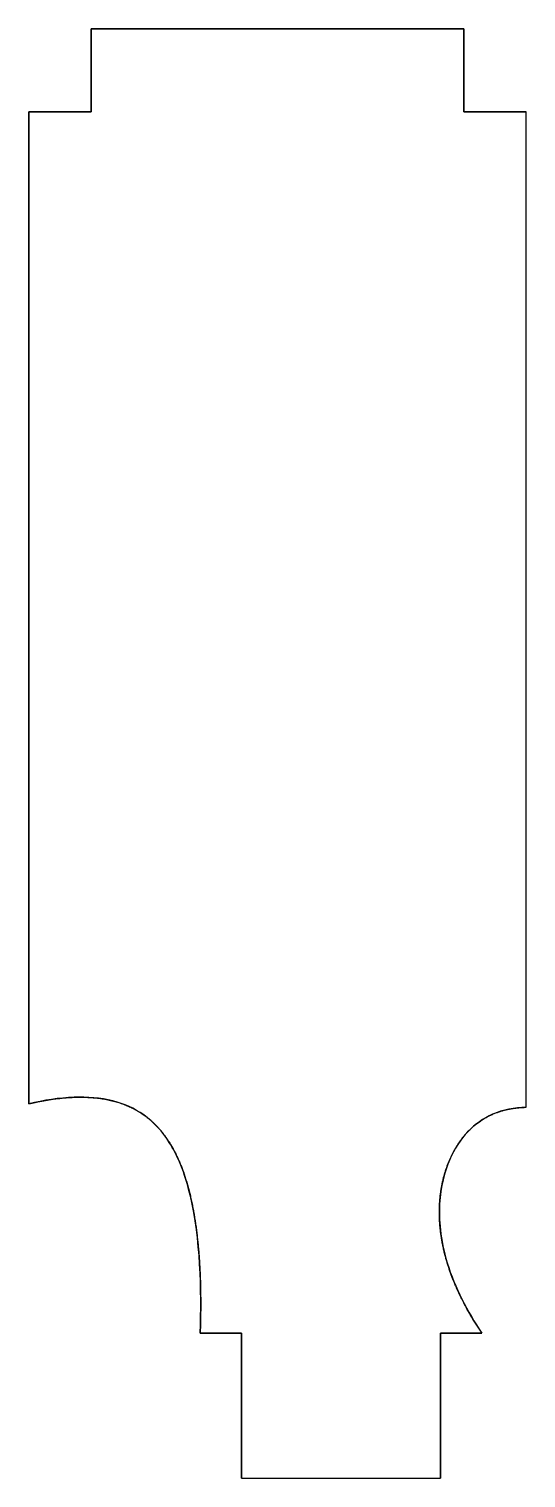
# Model space of a CAD drawing. Header units: millimetres. Extents: x -93.2 to -69.2, y 22 to 92.
import ezdxf

# ---------------------------------------------------------------- set-up
doc = ezdxf.new("R2010")
doc.units = ezdxf.units.MM
doc.layers.get('0').update_dxf_attribs({"linetype": 'CONTINUOUS'})

msp = doc.modelspace()

# ---------------------------------------------------------------- linework, layer by layer
for p, q in [((-72.168, 92), (-90.168, 92)), ((-90.168, 92), (-90.168, 88)), ((-90.168, 92), (-72.168, 92)), ((-90.168, 88), (-90.168, 92)), ((-72.168, 88), (-72.168, 92)), ((-72.168, 92), (-72.168, 88)), ((-90.168, 88), (-93.168, 88)), ((-93.168, 88), (-93.168, 40.081)), ((-93.168, 40.081), (-93.168, 88)), ((-93.168, 88), (-90.168, 88)), ((-69.168, 88), (-72.168, 88)), ((-72.168, 88), (-69.168, 88)), ((-69.168, 39.91), (-69.168, 88)), ((-69.168, 39.91), (-69.168, 88)), ((-84.901, 29), (-82.901, 29)), ((-82.901, 29), (-84.901, 29)), ((-82.901, 29), (-82.901, 22)), ((-82.901, 22), (-82.901, 29)), ((-73.297, 22), (-73.297, 29)), ((-73.297, 29), (-71.297, 29)), ((-71.297, 29), (-73.297, 29)), ((-73.297, 29), (-73.297, 22)), ((-82.901, 22), (-73.297, 22)), ((-82.901, 22), (-73.297, 22))]:
    msp.add_line(p, q)
for points, knots in [([(-84.901, 29), (-84.829, 31.099), (-84.891, 33.566), (-85.647, 36.776), (-86.007, 37.602), (-86.719, 38.733), (-87.122, 39.185), (-88.077, 39.861), (-88.578, 40.079), (-89.723, 40.37), (-90.359, 40.415), (-91.715, 40.367), (-92.457, 40.248), (-93.168, 40.081)], [0, 0, 0, 0, 0.629996, 0.629996, 0.985978, 0.985978, 1.288603, 1.288603, 1.5617, 1.5617, 1.870515, 1.870515, 2.230648, 2.230648, 2.230648, 2.230648]), ([(-69.168, 39.91), (-69.726, 39.896), (-70.275, 39.794), (-71.234, 39.373), (-71.627, 39.095), (-72.34, 38.352), (-72.631, 37.888), (-73.1, 36.809), (-73.295, 36.083), (-73.381, 34.507), (-73.323, 33.552), (-72.604, 31.187), (-72.004, 30.043), (-71.297, 29)], [0, 0, 0, 0, 0.1676552, 0.1676552, 0.314182, 0.314182, 0.4768223, 0.4768223, 0.667713, 0.667713, 0.8302345, 0.8302345, 0.9991843, 0.9991843, 0.9991843, 0.9991843])]:
    msp.add_open_spline(points, degree=3, knots=knots)
for points in [[(-93.168, 40.081), (-92.806, 40.166), (-92.101, 40.308), (-91.097, 40.436), (-89.868, 40.434), (-88.527, 40.129), (-87.395, 39.497), (-86.485, 38.52), (-85.792, 37.203), (-85.301, 35.57), (-84.993, 33.653), (-84.88, 31.912), (-84.864, 30.497), (-84.884, 29.507), (-84.901, 29)], [(-71.297, 29), (-71.498, 29.297), (-71.877, 29.89), (-72.374, 30.781), (-72.895, 31.97), (-73.293, 33.453), (-73.422, 34.913), (-73.27, 36.311), (-72.844, 37.583), (-72.192, 38.613), (-71.353, 39.359), (-70.552, 39.721), (-69.885, 39.864), (-69.412, 39.904), (-69.168, 39.91)]]:
    msp.add_open_spline(points, degree=5)

doc.saveas('drawing.dxf')
